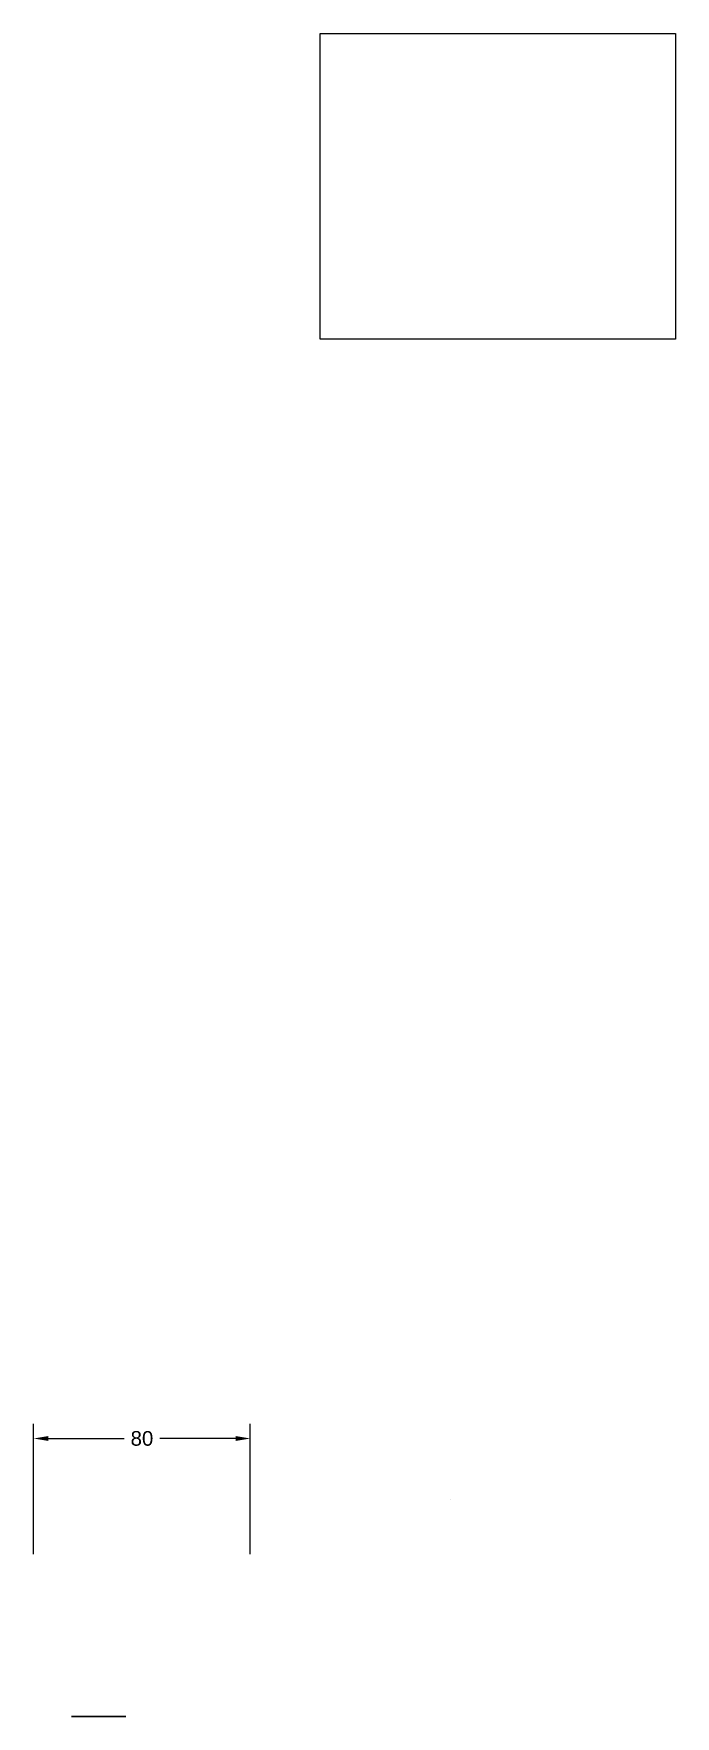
# Model space of a CAD drawing. Header units: millimetres. Extents: x -106 to 131, y -509 to 113.
import ezdxf

# ---------------------------------------------------------------- set-up
doc = ezdxf.new("R2010")
doc.units = ezdxf.units.MM
doc.header["$MEASUREMENT"] = 0
doc.styles.get("Standard").update_dxf_attribs({"font": 'arial.ttf'})
doc.dimstyles.get("Standard").update_dxf_attribs({"dimscale": 30, "dimtxt": 0.18, "dimasz": 0.18, "dimexe": 0.18, "dimexo": 0.0625, "dimgap": 0.09, "dimtad": 0, "dimtoh": 1, "dimdec": 0, "dimzin": 0, "dimdsep": 46, "dimtxsty": 'Standard', "dimcen": 0.09, "dimclrd": 1, "dimadec": 0, "dimazin": 0, "dimtfac": 1, "dimtdec": 0, "dimtofl": 0, "dimtmove": 0, "dimatfit": 3, "dimfxl": 1, "dimtolj": 1, "dimtzin": 0, "dimarcsym": 0})
picture_1 = doc.add_image_def('image1.jpeg', size_in_pixel=(372, 320))

# ---------------------------------------------------------------- blocks, each defined once
blk = doc.blocks.new('*D14')
at = {"color": 0, "lineweight": -2, "transparency": 16777216}
for p, q in [((-105.76, -448.77), (-105.76, -400.62)), ((-25.76, -448.77), (-25.76, -400.62))]:
    blk.add_line(p, q, dxfattribs=at)
at = {"color": 1, "lineweight": -2, "transparency": 16777216}
for p, q in [((-100.36, -406.02), (-72.32, -406.02)), ((-31.16, -406.02), (-59.2, -406.02))]:
    blk.add_line(p, q, dxfattribs=at)
at = {"color": 1, "transparency": 16777216}
for points in [[(-100.36, -405.12), (-100.36, -406.92), (-105.76, -406.02)], [(-31.16, -405.12), (-31.16, -406.92), (-25.76, -406.02)]]:
    blk.add_solid(points, dxfattribs=at)
at = {"layer": 'Defpoints', "color": 0, "transparency": 16777216}
for p in [(-25.76, -406.02), (-105.76, -450.64), (-25.76, -450.64)]:
    blk.add_point(p, dxfattribs=at)
at = {"color": 0, "transparency": 16777216, "insert": (-65.76, -406.02), "char_height": 5.4, "attachment_point": 5}
blk.add_mtext('\\A1;80', dxfattribs=at)

msp = doc.modelspace()

# ---------------------------------------------------------------- linework, layer by layer
msp.add_line((48.24, -428.64), (48.24, -428.64))
at = {"extrusion": (0, 1, -1.83697e-16)}
msp.add_circle((81.76, 20, -508.64), 10, dxfattribs=at)

# ---------------------------------------------------------------- dimensions: what is measured, and where the dimension line sits
dim = msp.add_linear_dim(base=(-25.76, -406.02, 40), p1=(-105.76, -450.64, 40), p2=(-25.76, -450.64, 40), dimstyle='Standard')
dim.commit()
dim.dimension.update_dxf_attribs({"geometry": '*D14', "text_midpoint": (-65.76, -406.02, 40)})

# ---------------------------------------------------------------- pictures from other files: only their frames are drawn
image = msp.add_image(picture_1, insert=(0, 0), size_in_units=(131.23, 112.89))
image.dxf.flags = 7

doc.saveas('drawing.dxf')
